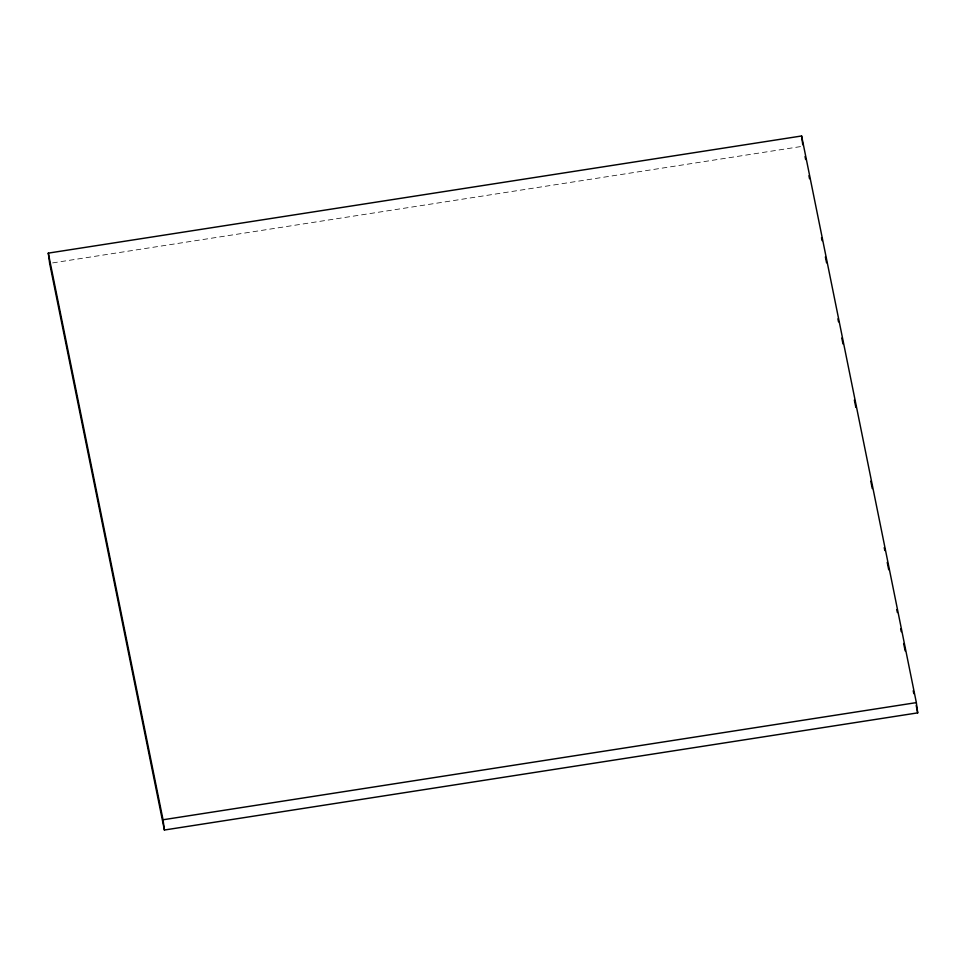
<?xml version="1.0" encoding="UTF-8"?>
<svg xmlns="http://www.w3.org/2000/svg" width="966" height="966" viewBox="0 0 966 966"><rect width="100%" height="100%" fill="white"/><g stroke="black" fill="none" stroke-linecap="round" stroke-linejoin="round"><path stroke-width="0.72" stroke-dasharray="4.83 3.62" d="M52.623 262.909L801.478 146.458"/><path stroke-width="1.45" d="M48.3 253.128L801.611 135.977L916.348 702.62L917.7 712.872L164.389 830.023L49.652 263.38L48.3 253.128L163.037 819.772L164.389 830.023M163.037 819.772L916.348 702.62M805.052 156.552L805.656 159.511M808.94 175.74L809.532 178.698M821.486 237.721L822.09 240.667M825.375 256.896L826.57 262.8M837.92 318.877L838.524 321.823M841.809 338.064L843.004 343.968M854.355 400.033L855.852 407.41M870.789 481.201L872.286 488.579M884.24 547.601L884.832 550.548M887.223 562.357L888.72 569.735M896.786 609.582L897.378 612.529M900.674 628.757L901.266 631.716M903.657 643.513L905.154 650.891M913.22 690.738L913.812 693.685M916.203 705.494L917.7 712.872M801.611 135.977L802.77 144.767"/></g></svg>
